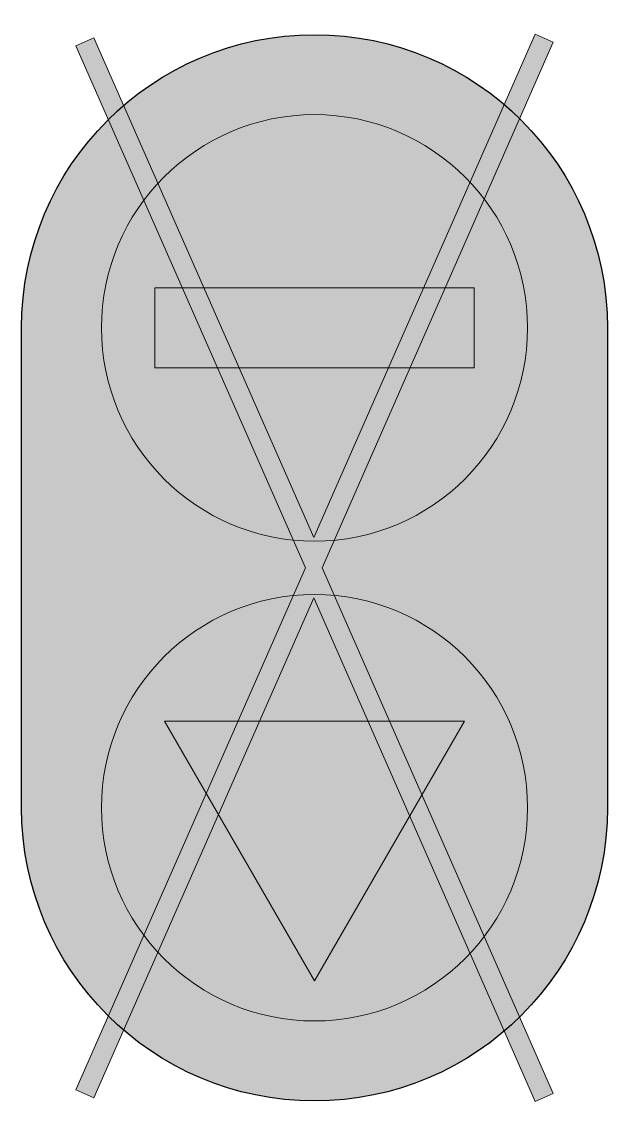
# Model space of a CAD drawing. Header units: millimetres. Extents: x -275 to 275, y 0 to 1012.
import ezdxf

# ---------------------------------------------------------------- set-up
doc = ezdxf.new("R2010")
doc.units = ezdxf.units.MM

msp = doc.modelspace()

# ---------------------------------------------------------------- hatches: boundary and pattern name
at = {"lineweight": 0, "true_color": 0x1e1e1d, "extrusion": (0, 0, -1)}
h = msp.add_hatch(color=250, dxfattribs=at)
h.paths.add_polyline_path([(275, 725, 1), (-275, 725), (-275, 275, 1), (275, 275)])
h.paths.add_polyline_path([(-150, 687.5), (-150, 762.5), (150, 762.5), (150, 687.5)], flags=16)
h.paths.add_polyline_path([(0, 112.5), (-140.7, 356.2), (140.7, 356.2)], flags=16)
at = {"lineweight": 0, "true_color": 0xff0000}
msp.add_hatch(color=1, dxfattribs=at).paths.add_polyline_path([(-224.2, 10.3), (-8.6, 500), (-224.2, 989.7), (-207.2, 997.2), (-0.7, 528.3), (207.2, 1000.4), (224.2, 992.9), (7.2, 500), (224.2, 7.1), (207.2, -0.4), (-0.7, 471.7), (-207.2, 2.8)], flags=0)

# ---------------------------------------------------------------- linework, layer by layer
at = {"flags": 128}
msp.add_lwpolyline([(-275, 725, -1), (275, 725), (275, 275, -1), (-275, 275)], format="xyb", close=True, dxfattribs=at)
at = {"color": 1, "lineweight": 0, "flags": 128}
msp.add_lwpolyline([(-224.2, 10.3), (-8.6, 500), (-224.2, 989.7), (-207.2, 997.2), (-0.7, 528.3), (207.2, 1000.4), (224.2, 992.9), (7.2, 500), (224.2, 7.1), (207.2, -0.4), (-0.7, 471.7), (-207.2, 2.8)], close=True, dxfattribs=at)
at = {"color": 40, "lineweight": 0, "true_color": 0xfad201, "flags": 128}
for points in [[(-150, 762.5), (150, 762.5), (150, 687.5), (-150, 687.5)], [(140.7, 356.2), (0, 112.5), (-140.7, 356.2)]]:
    msp.add_lwpolyline(points, close=True, dxfattribs=at)
at = {"color": 7, "lineweight": 13, "true_color": 0xf6f6f6}
for centre in [(0, 725), (0, 275)]:
    msp.add_circle(centre, 200, dxfattribs=at)
at = {"color": 40, "lineweight": 0, "true_color": 0xfad201, "extrusion": (0, 0, -1)}
for points in [[(150, 762.5), (-150, 762.5), (150, 687.5), (-150, 687.5)], [(-140.7, 356.2), (0, 112.5), (140.7, 356.2)]]:
    msp.add_solid(points, dxfattribs=at)

doc.saveas('drawing.dxf')
